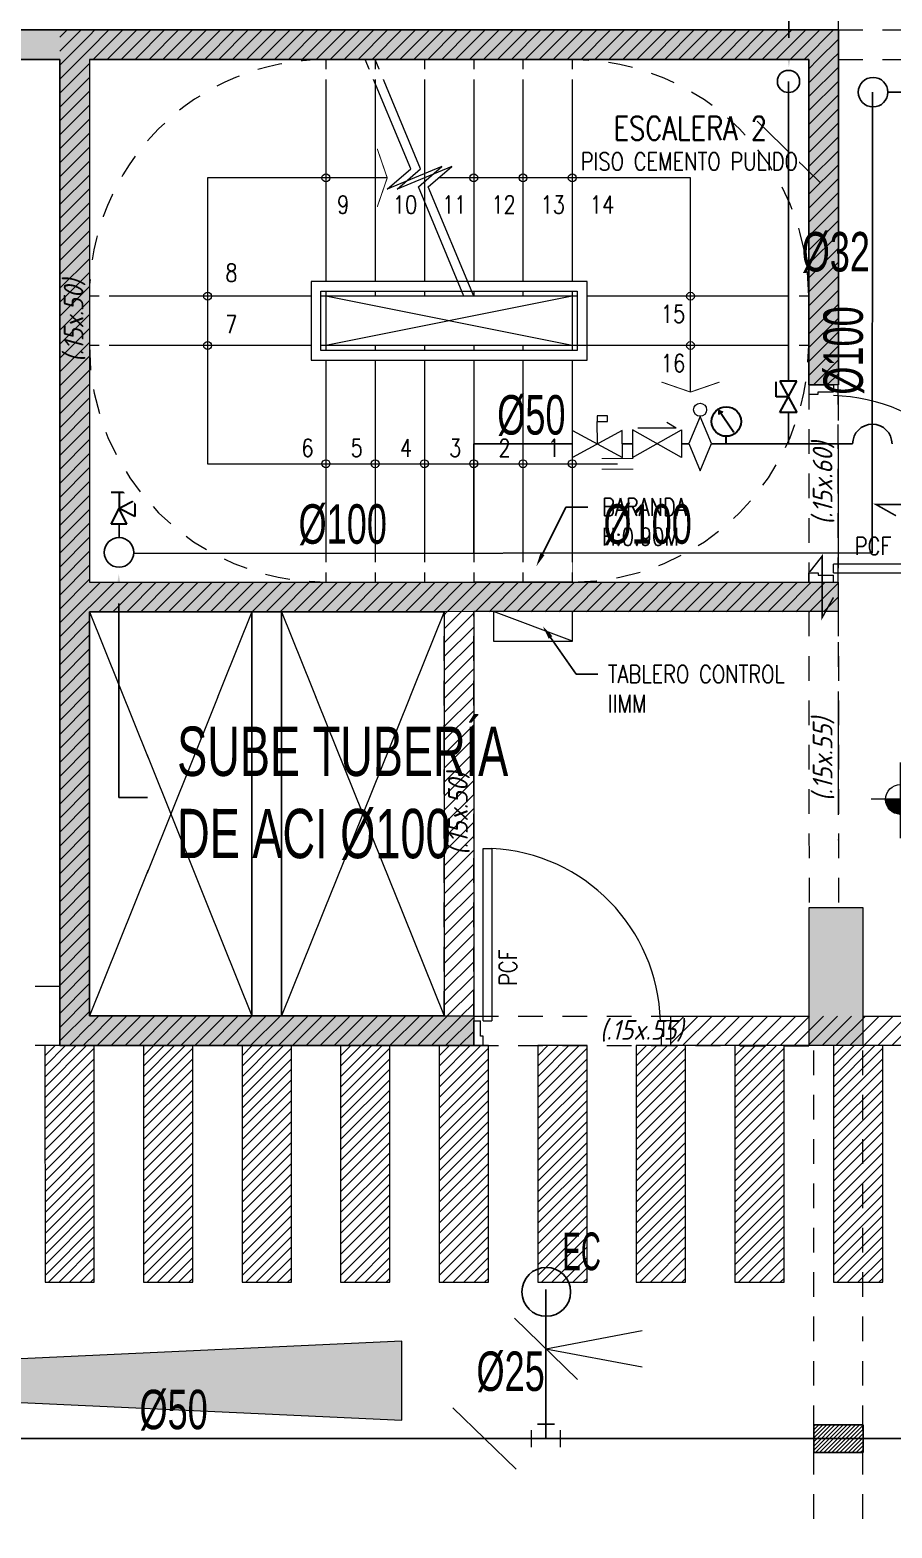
# Model space of a CAD drawing. Header units: millimetres. Extents: x 2085 to 2829, y 1347 to 1643.
# Drawn here: x 2160.06 to 2164.44, y 1451.64 to 1459.24 of the extents above; entities that cross this region are included whole.
import ezdxf
from ezdxf import colors
from ezdxf.entities.mleader import LeaderData, LeaderLine
from ezdxf.enums import TextEntityAlignment as Align
from ezdxf.math import Vec2, Vec3

# ---------------------------------------------------------------- set-up
doc = ezdxf.new("R2010")
doc.units = ezdxf.units.MM
doc.set_wipeout_variables(frame=1)
for name, pattern in [('DASHED2', [0.375, 0.25, -0.125]), ('HIDDEN', [0.375, 0.25, -0.125]), ('HIDDEN2', [0.1875, 0.125, -0.0625]), ('PHANTOM', [2.5, 1.25, -0.25, 0.25, -0.25, 0.25, -0.25]), ('PHANTOM2', [1.25, 0.625, -0.125, 0.125, -0.125, 0.125, -0.125])]:
    doc.linetypes.add(name, pattern=pattern)
doc.layers.get('0').update_dxf_attribs({"color": 251, "lineweight": 9})
for name, color, linetype, lineweight in [('000 SOS 911 - ACCESORIOS ACI', 3, 'Continuous', 20), ('000 SOS 911 ACCESORIOS', 3, 'Continuous', 20), ('000 SOS 911 ROCIADORES', 5, 'Continuous', 25), ('000 SOS 911 SOPORTES ACI', 3, 'Continuous', 25), ('000 SOS 911 TEXTOS ACI', 7, 'Continuous', 9), ('000 SOS 911 TUB. ENTERRADA  ACI', 5, 'DASHED2', 25), ('000 SOS 911 TUBERIA ACI', 3, 'Continuous', 25), ('A-BARANDAS', 251, 'Continuous', 9), ('A-EJES', 251, 'PHANTOM', 9), ('A-ESTRUCTURA-HATCH', 251, 'Continuous', 13), ('A-ESTRUCTURA-PLACAS', 251, 'Continuous', 13), ('A-ESTRUCTURA-VIGAS', 251, 'HIDDEN2', 13), ('A-LINEAS', 251, 'Continuous', 9), ('A-MURO BAJO', 251, 'Continuous', 9), ('A-MUROS', 251, 'Continuous', 9), ('A-NIVELES-NPT', 251, 'Continuous', 9), ('A-PROYECCIONES', 251, 'HIDDEN2', 9), ('A-PUERTAS', 251, 'Continuous', 9), ('A-TEXTO-ACABADO PISO', 251, 'Continuous', 13), ('A-TEXTO-AMBIENTES', 251, 'Continuous', 9), ('A-TEXTO-INDICACIONES', 251, 'Continuous', 13), ('A_30_Extractores', 251, 'Continuous', 13), ('CIRCULACION PEATONAL', 251, 'Continuous', 13), ('Layer1', 1, 'Continuous', 9), ('MURO CF 120', 251, 'Continuous', 13)]:
    doc.layers.add(name, color=color, linetype=linetype, lineweight=lineweight)
doc.layers.add('A_50_Vigas Chata', color=251, linetype='HIDDEN', lineweight=13, plot=False)
doc.styles.add('APPIA -TEXTOS-GENERALES', font='isocp.shx', dxfattribs={"oblique": 15})
doc.styles.add('PIPE', font='ARIALN.TTF', dxfattribs={"width": 0.8})
doc.styles.add('R80', font='romans.shx', dxfattribs={"width": 0.8, "oblique": 15, "height": 0.1})
doc.styles.add('ROMANS', font='romans.shx', dxfattribs={"width": 0.8})
doc.styles.add('TXT_COTAS', font='romans.shx', dxfattribs={"width": 0.8})
pattern_1 = [(45, (2166.415836, 1454.087505), (-0.03535534, 0.03535534), [])]

# ---------------------------------------------------------------- blocks, each defined once
blk = doc.blocks.new('002')
at = {"layer": '000 SOS 911 ROCIADORES'}
blk.add_circle((2884.5061, 1470.1768, 0), 0.0952, dxfattribs=at)
at = {"layer": '000 SOS 911 ROCIADORES', "color": 5, "style": 'PIPE', "width": 0.641273}
blk.add_text('EC', height=0.14693, dxfattribs=at).set_placement((2884.5692, 1470.2615, 0), (2884.7191, 1470.2615, 0), align=Align.FIT)
blk = doc.blocks.new('003')
at = {"layer": '000 SOS 911 ROCIADORES', "xscale": 1.3, "yscale": 1.3, "zscale": 1.3}
blk.add_blockref('002', (-841.8386, -416.7664, 0), dxfattribs=at)
blk = doc.blocks.new('007')
at = {"layer": '000 SOS 911 - ACCESORIOS ACI'}
for q in [(26830.8377, -4054.7652, 0), (26831.0221, -4054.7652, 0)]:
    blk.add_line((26830.9299, -4055.2525, 0), q, dxfattribs=at)
blk = doc.blocks.new('ACCS.ELBOW.90')
at = {"layer": '000 SOS 911 - ACCESORIOS ACI', "color": 100}
for p, q in [((0.098, 0.168), (-0.098, 0.168)), ((0.168, -0.098), (0.168, 0.098))]:
    blk.add_line(p, q, dxfattribs=at)
at = {"layer": '000 SOS 911 - ACCESORIOS ACI', "color": 9}
for p in [(0, 0.168), (0.168, 0)]:
    blk.add_line(p, (0, 0), dxfattribs=at)
blk = doc.blocks.new('PASE EN VIGA')
at = {"layer": '000 SOS 911 TUB. ENTERRADA  ACI'}
h = blk.add_hatch(dxfattribs=at)
h.set_pattern_fill('ANSI31', color=6, scale=0.0046)
h.paths.add_polyline_path([(2188.7825, 1180.5702), (2188.7825, 1180.7102), (2188.5325, 1180.7102), (2188.5325, 1180.5702)])
at = {"layer": '000 SOS 911 TUB. ENTERRADA  ACI', "color": 6, "linetype": 'ByBlock'}
blk.add_lwpolyline([(2188.5325, 1180.5702), (2188.7825, 1180.5702), (2188.7825, 1180.7102), (2188.5325, 1180.7102)], close=True, dxfattribs=at)
blk = doc.blocks.new('015')
at = {"layer": '000 SOS 911 - ACCESORIOS ACI', "lineweight": 30}
for p, q in [((1808.4204, 1494.5253), (1808.5248, 1494.5253)), ((1808.3683, 1494.4732), (1808.4726, 1494.421)), ((1808.3683, 1494.4732), (1808.3683, 1494.3688)), ((1808.3683, 1494.3688), (1808.4726, 1494.421)), ((1808.4204, 1494.3167), (1808.4726, 1494.421)), ((1808.5248, 1494.3167), (1808.4726, 1494.421)), ((1808.4204, 1494.3167), (1808.5248, 1494.3167))]:
    blk.add_line(p, q, dxfattribs=at)
blk.add_lwpolyline([(1808.4726, 1494.5253), (1808.4726, 1494.421)], dxfattribs=at)
blk = doc.blocks.new('Soporte Longitudinal')
at = {"layer": '000 SOS 911 SOPORTES ACI', "const_width": 0.02}
blk.add_lwpolyline([(-0.14, -0.149), (-0.405, 0), (0.405, 0), (0.197, 0.164)], dxfattribs=at)
blk = doc.blocks.new('000 SOS 911 Valvula Check')
at = {"layer": '000 SOS 911 - ACCESORIOS ACI', "color": 3}
for p, q in [((-0.206, 0.168), (-0.106, 0.227)), ((-0.206, 0.168), (0.209, 0.168)), ((-0.264, 0.149), (-0.264, -0.151)), ((-0.264, -0.151), (0.267, 0.149)), ((0.267, -0.151), (-0.264, 0.149)), ((0.267, 0.149), (0.267, -0.151))]:
    blk.add_line(p, q, dxfattribs=at)
blk = doc.blocks.new('000 SOS 911 Valvula Mariposa')
at = {"layer": '000 SOS 911 - ACCESORIOS ACI'}
blk.add_line((0, 0), (-0.001, 0.244), dxfattribs=at)
blk.add_lwpolyline([(0.108, 0.304), (-0.001, 0.304), (-0.001, 0.244), (0.108, 0.244)], close=True, dxfattribs=at)
blk.add_lwpolyline([(0.27, 0.146), (-0.27, -0.146), (-0.271, 0.145), (0.271, -0.145), (0.27, 0.146)], dxfattribs=at)
blk = doc.blocks.new('011')
at = {"layer": '000 SOS 911 ACCESORIOS', "xscale": 0.625, "yscale": 0.625, "zscale": 0.625}
blk.add_blockref('000 SOS 911 Valvula Mariposa', (26824.905, -4056.624, 0), dxfattribs=at)
blk = doc.blocks.new('019')
at = {"layer": '000 SOS 911 - ACCESORIOS ACI', "color": 3, "lineweight": 30}
for p, q in [((1808.3662, 1493.0466), (1808.4744, 1492.9883)), ((1808.4744, 1493.0466), (1808.3662, 1492.9883)), ((1808.3662, 1492.9883), (1808.3662, 1493.0466)), ((1808.4203, 1493.0174), (1808.4203, 1493.0595)), ((1808.4203, 1493.0595), (1808.4717, 1493.0595)), ((1808.4744, 1492.9883), (1808.4744, 1493.0466))]:
    blk.add_line(p, q, dxfattribs=at)
blk = doc.blocks.new('008')
at = {"layer": '000 SOS 911 - ACCESORIOS ACI', "elevation": 0}
blk.add_lwpolyline([(26824.905, -4055.799), (26824.982, -4055.614), (26824.905, -4055.43), (26824.828, -4055.614)], close=True, dxfattribs=at)
at = {"layer": '000 SOS 911 - ACCESORIOS ACI'}
blk.add_circle((26824.905, -4055.385, 0), 0.0443, dxfattribs=at)
blk = doc.blocks.new('010')
at = {"layer": '000 SOS 911 - ACCESORIOS ACI', "color": 3, "lineweight": 30}
for p, q in [((1806.8996, 1492.2708), (1806.8395, 1492.3605)), ((1806.8395, 1492.3605), (1806.8395, 1492.3438)), ((1806.8395, 1492.3605), (1806.855, 1492.3542)), ((1806.8696, 1492.2257), (1806.8696, 1492.2557))]:
    blk.add_line(p, q, dxfattribs=at)
blk.add_circle((1806.8696, 1492.3157), 0.06, dxfattribs=at)
blk = doc.blocks.new('EST P2')
at = {"layer": 'A-ESTRUCTURA-HATCH'}
h = blk.add_hatch(color=256, dxfattribs=at)
h.dxf.hatch_style = 1
h.paths.add_polyline_path([(-19.4245, 5.95), (-23.3744, 5.95), (-23.3744, 4.9999), (-25.49, 4.9999), (-25.49, 4.85), (-23.2244, 4.85), (-23.2244, 5.75), (-19.5746, 5.75), (-19.5746, 4.85), (-18.03, 4.85), (-18.03, 4.9999), (-19.4246, 4.9999)])
h.paths.add_polyline_path([(-25.54, 4.9999), (-32.4, 4.9998), (-32.4, 4.85), (-25.54, 4.85)])
h.paths.add_polyline_path([(-32.45, 4.9998), (-39.91, 4.9998), (-39.91, 4.85), (-32.45, 4.85)])
h.paths.add_polyline_path([(-39.96, 4.9998), (-44.735, 4.9997), (-44.735, 4.85), (-39.96, 4.85)])
h.paths.add_polyline_path([(-44.785, 5.05), (-45.035, 5.05), (-45.035, 0.15), (-47.24, 0.15), (-47.24, -0.15), (-44.785, -0.15)])
h.paths.add_polyline_path([(-46.99, -0.2), (-47.24, -0.2), (-47.24, -6.1), (-46.99, -6.1)])
h.paths.add_polyline_path([(-46.99, -6.15), (-47.24, -6.15), (-47.24, -11.4), (-46.99, -11.4)])
h.paths.add_polyline_path([(-39.96, -11.15), (-46.94, -11.15), (-46.94, -11.3), (-39.96, -11.3)])
h.paths.add_polyline_path([(-32.45, -11.15), (-39.91, -11.15), (-39.91, -11.3), (-32.45, -11.3)])
h.paths.add_polyline_path([(-25.54, -11.15), (-32.4, -11.15), (-32.4, -11.3), (-25.54, -11.3)])
h.paths.add_polyline_path([(-18.03, -11.15), (-25.49, -11.15), (-25.49, -11.3), (-18.03, -11.3)])
h.paths.add_polyline_path([(-11.12, -11.15), (-17.98, -11.15), (-17.98, -11.3), (-11.12, -11.3)])
h.paths.add_polyline_path([(-3.61, -11.1501), (-11.07, -11.15), (-11.07, -11.3), (-3.61, -11.3001)])
h.paths.add_polyline_path([(3.6, -11.15), (-3.56, -11.15), (-3.56, -11.3001), (3.6, -11.3001)])
h.paths.add_polyline_path([(12.2, -11.15), (3.65, -11.15), (3.65, -11.3001), (12.2, -11.3001)])
h.paths.add_polyline_path([(18.02, -11.15), (12.25, -11.15), (12.25, -11.3001), (18.02, -11.3001)])
h.paths.add_polyline_path([(23.02, -11.15), (18.07, -11.15), (18.07, -11.3001), (23.02, -11.3001)])
h.paths.add_polyline_path([(30.23, -11.15), (23.07, -11.15), (23.07, -11.3001), (30.23, -11.3001)])
h.paths.add_polyline_path([(35.53, -11.15), (30.28, -11.15), (30.28, -11.3001), (35.53, -11.3001)])
h.paths.add_polyline_path([(43.04, -11.1501), (35.58, -11.1501), (35.58, -11.3), (43.04, -11.3)])
h.paths.add_polyline_path([(49.95, -11.1501), (43.09, -11.1501), (43.09, -11.3), (49.95, -11.3)])
h.paths.add_polyline_path([(57.46, -11.1501), (50, -11.1501), (50, -11.3), (57.46, -11.3)])
h.paths.add_polyline_path([(64.37, -11.1501), (57.51, -11.1501), (57.51, -11.3), (64.37, -11.3)])
h.paths.add_polyline_path([(71.88, -11.1501), (64.42, -11.1501), (64.42, -11.3), (71.88, -11.3001)])
h.paths.add_polyline_path([(59.8007, -0.15), (60.0007, -0.15, -0.616916), (65.2721, 2.4964), (65.2722, -0.15), (65.4222, -0.15), (65.4221, 2.3777, -0.221665), (66.6007, -0.1499), (66.8007, -0.1499, 0.99999)], flags=0)
h.paths.add_polyline_path([(72.8007, -0.15), (73.0007, -0.15, 1), (53.6007, -0.15), (53.8007, -0.15, -1)])
h.paths.add_polyline_path([(53.3757, 5), (51.865, 5), (51.865, 4.85), (53.3757, 4.85)])
h.paths.add_polyline_path([(51.865, 5), (47.915, 5), (47.915, -0.15), (50.25, -0.15), (50.25, 0), (48.065, 0), (48.065, 2.05), (50.015, 2.05), (50.015, 2.2), (48.065, 2.2), (48.065, 4.85), (51.715, 4.85), (51.715, 1.9), (51.865, 1.9), (51.865, 4.85), (51.865, 4.85)])
h.paths.add_polyline_path([(47.865, 5), (43.09, 5), (43.09, 4.85), (47.865, 4.85)])
h.paths.add_polyline_path([(43.04, 5), (35.58, 5), (35.58, 4.85), (43.04, 4.85)])
h.paths.add_polyline_path([(32.7261, 5.9498), (28.7761, 5.9498), (28.7761, 5), (23.07, 5), (23.07, 4.85), (28.9261, 4.85), (28.9261, 5.7498), (32.5761, 5.7498), (32.5761, 4.85), (35.53, 4.85), (35.53, 5), (32.7261, 5)])
h.paths.add_polyline_path([(23.02, 5), (18.07, 5), (18.07, 4.85), (23.02, 4.85)])
h.paths.add_polyline_path([(18.02, 5), (12.25, 5), (12.25, 4.85), (18.02, 4.85)])
h.paths.add_polyline_path([(12.2, 5), (5.8757, 5), (5.8757, 4.85), (12.2, 4.85)])
h.paths.add_polyline_path([(3.7748, 5), (-3.56, 5), (-3.56, 4.85), (-0.175, 4.85), (-0.175, -0.1506), (1.925, -0.1506), (1.925, -0.0004), (-0.0249, 0), (-0.0249, 2.05), (3.7748, 2.0501), (3.7748, 2.2), (-0.0249, 2.2), (-0.0249, 4.85), (3.6248, 4.85), (3.6248, 3.1999), (3.7748, 3.1999)])
h.paths.add_polyline_path([(-3.61, 5), (-11.07, 5), (-11.07, 4.85), (-3.61, 4.85)])
h.paths.add_polyline_path([(-11.12, 5), (-17.98, 4.9999), (-17.98, 4.85), (-11.12, 4.85)])
h = blk.add_hatch(color=256, dxfattribs=at)
h.dxf.hatch_style = 1
h.paths.add_polyline_path([(-3.56, -6.15), (-3.31, -6.15), (-3.31, -6.85), (-3.56, -6.85)])
h.paths.add_polyline_path([(-3.56, 0.55), (-3.31, 0.55), (-3.31, -0.15), (-3.56, -0.15)])
h.paths.add_polyline_path([(-3.86, -6.15), (-3.61, -6.15), (-3.61, -6.85), (-3.86, -6.85)])
h.paths.add_polyline_path([(-3.86, 0.55), (-3.61, 0.55), (-3.61, -0.15), (-3.86, -0.15)])
h.paths.add_polyline_path([(-11.07, -6.15), (-10.82, -6.15), (-10.82, -6.85), (-11.07, -6.85)])
h.paths.add_polyline_path([(-11.07, 0.55), (-10.82, 0.55), (-10.82, -0.15), (-11.07, -0.15)])
h.paths.add_polyline_path([(-18.28, -6.15), (-18.03, -6.15), (-18.03, -6.85), (-18.28, -6.85)])
h.paths.add_polyline_path([(-18.28, 0.55), (-18.03, 0.55), (-18.03, -0.15), (-18.28, -0.15)])
h.paths.add_polyline_path([(-25.49, -6.15), (-25.24, -6.15), (-25.24, -6.85), (-25.49, -6.85)])
h.paths.add_polyline_path([(-25.49, 0.55), (-25.24, 0.55), (-25.24, -0.15), (-25.49, -0.15)])
h.paths.add_polyline_path([(-32.7, -6.15), (-32.45, -6.15), (-32.45, -6.85), (-32.7, -6.85)])
h.paths.add_polyline_path([(-32.7, 0.55), (-32.45, 0.55), (-32.45, -0.15), (-32.7, -0.15)])
h.paths.add_polyline_path([(-39.91, -6.15), (-39.66, -6.15), (-39.66, -6.85), (-39.91, -6.85)])
h.paths.add_polyline_path([(-39.91, 0.55), (-39.66, 0.55), (-39.66, -0.15), (-39.91, -0.15)])
h.paths.add_polyline_path([(3.65, -6.15), (3.9, -6.15), (3.9, -6.85), (3.65, -6.85)])
h.paths.add_polyline_path([(3.6264, 0.55), (3.9, 0.55), (3.9, -0.15), (3.6264, -0.15)])
h.paths.add_polyline_path([(42.79, -6.15), (43.04, -6.15), (43.04, -6.85), (42.79, -6.85)])
h.paths.add_polyline_path([(42.79, 0.55), (43.04, 0.55), (43.04, -0.15), (42.79, -0.15)])
h.paths.add_polyline_path([(35.58, -6.15), (35.83, -6.15), (35.83, -6.85), (35.58, -6.85)])
h.paths.add_polyline_path([(35.58, 0.55), (35.83, 0.55), (35.83, -0.15), (35.58, -0.15)])
h.paths.add_polyline_path([(35.28, -6.15), (35.53, -6.15), (35.53, -6.85), (35.28, -6.85)])
h.paths.add_polyline_path([(35.28, 0.55), (35.53, 0.55), (35.53, -0.15), (35.28, -0.15)])
h.paths.add_polyline_path([(30.28, -6.15), (30.53, -6.15), (30.53, -6.85), (30.28, -6.85)])
h.paths.add_polyline_path([(30.28, 0.55), (30.53, 0.55), (30.53, -0.15), (30.28, -0.15)])
h.paths.add_polyline_path([(23.07, -6.15), (23.32, -6.15), (23.32, -6.85), (23.07, -6.85)])
h.paths.add_polyline_path([(23.07, 0.55), (23.32, 0.55), (23.32, -0.15), (23.07, -0.15)])
h.paths.add_polyline_path([(18.07, -6.15), (18.32, -6.15), (18.32, -6.85), (18.07, -6.85)])
h.paths.add_polyline_path([(18.07, 0.55), (18.32, 0.55), (18.32, -0.15), (18.07, -0.15)])
h.paths.add_polyline_path([(10.86, -6.15), (11.11, -6.15), (11.11, -6.85), (10.86, -6.85)])
h.paths.add_polyline_path([(10.86, 0.55), (11.11, 0.55), (11.11, -0.15), (10.86, -0.15)])
h.paths.add_polyline_path([(71.63, -6.15), (71.88, -6.15), (71.88, -6.85), (71.63, -6.85)])
h.paths.add_polyline_path([(64.42, -6.15), (64.67, -6.15), (64.67, -6.85), (64.42, -6.85)])
h.paths.add_polyline_path([(57.21, -6.15), (57.46, -6.15), (57.46, -6.85), (57.21, -6.85)])
h.paths.add_polyline_path([(50, -6.15), (50.25, -6.15), (50.25, -6.85), (50, -6.85)])
at = {"layer": 'A-ESTRUCTURA-PLACAS'}
for points in [[(1.925, -0.1506), (-0.175, -0.1506), (-0.175, 4.85), (-3.56, 4.85), (-3.56, 5), (3.7748, 5), (3.7748, 3.1999), (3.6248, 3.1999), (3.6248, 4.85), (-0.0249, 4.85), (-0.0249, 2.2), (3.7748, 2.2), (3.7748, 2.0501), (-0.0249, 2.05), (-0.0249, 0), (1.925, -0.0004)], [(3.6264, 0.55), (3.9, 0.55), (3.9, -0.15), (3.6264, -0.15)]]:
    blk.add_lwpolyline(points, close=True, dxfattribs=at)
at = {"layer": 'A-ESTRUCTURA-VIGAS'}
for points in [[(3.7748, 5), (5.8757, 5)], [(3.7748, 4.85), (5.8757, 4.85)], [(3.6248, 3.1999), (3.6248, 2.2)], [(3.7748, 2.2), (3.7748, 3.1999)], [(1.775, 0), (1.7751, 2.0499)], [(1.925, 0), (1.9251, 2.0499)], [(3.6248, 2.0501), (3.6264, 0.55)], [(3.7748, 2.0501), (3.7764, 0.55)], [(-0.175, 0.1494), (-3.31, 0.1494)], [(1.9251, -0.0006), (3.6515, -0.001)], [(-0.175, -0.1506), (-3.31, -0.1506)], [(1.925, -0.1506), (3.6514, -0.151)], [(3.65, -6.15), (3.65, -0.15)], [(3.9, -6.15), (3.9, -0.15)]]:
    blk.add_lwpolyline(points, dxfattribs=at)
at = {"layer": 'A_50_Vigas Chata', "char_height": 0.1, "attachment_point": 5, "rotation": 90, "style": 'APPIA -TEXTOS-GENERALES'}
for s, insert in [('(.15x.50)', (-0.1, 3.5252)), ('(.15x.60)', (3.7, 2.7001)), ('(.15x.55)', (3.7, 1.3002)), ('(.15x.50)', (1.8499, 1.0251))]:
    blk.add_mtext(s, dxfattribs=dict(at, insert=insert))
at = {"layer": 'A_50_Vigas Chata', "insert": (2.7756, -0.0756), "char_height": 0.1, "attachment_point": 5, "style": 'APPIA -TEXTOS-GENERALES'}
blk.add_mtext('(.15x.55)', dxfattribs=at)
blk = doc.blocks.new('EJES 1P')
at = {"layer": 'A-EJES', "linetype": 'PHANTOM2'}
blk.add_lwpolyline([(48.7843, 5.3453), (48.7843, -4.1582)], dxfattribs=at)
blk = doc.blocks.new('*U223')
at = {"layer": 'CIRCULACION PEATONAL'}
h = blk.add_hatch(dxfattribs=at)
h.set_pattern_fill('ANSI31', color=256, scale=0.3)
h.set_pattern_definition([(45, (57.250368, 0), (-0.0265165, 0.0265165), [])])
h.paths.add_polyline_path([(57.5474, 0.2275), (57.2974, 0.2275), (57.2974, -0.9725), (57.5474, -0.9725)])
h = blk.add_hatch(dxfattribs=at)
h.set_pattern_fill('ANSI31', color=256, scale=0.3)
h.set_pattern_definition([(45, (57.750368, 0), (-0.0265165, 0.0265165), [])])
h.paths.add_polyline_path([(58.0474, 0.2275), (57.7974, 0.2275), (57.7974, -0.9725), (58.0474, -0.9725)])
h = blk.add_hatch(dxfattribs=at)
h.set_pattern_fill('ANSI31', color=256, scale=0.3)
h.set_pattern_definition([(45, (58.250368, 0), (-0.0265165, 0.0265165), [])])
h.paths.add_polyline_path([(58.5474, 0.2275), (58.2974, 0.2275), (58.2974, -0.9725), (58.5474, -0.9725)])
h = blk.add_hatch(dxfattribs=at)
h.set_pattern_fill('ANSI31', color=256, scale=0.3)
h.set_pattern_definition([(45, (58.750368, 0), (-0.0265165, 0.0265165), [])])
h.paths.add_polyline_path([(59.0474, 0.2275), (58.7974, 0.2275), (58.7974, -0.9725), (59.0474, -0.9725)])
h = blk.add_hatch(dxfattribs=at)
h.set_pattern_fill('ANSI31', color=256, scale=0.3)
h.set_pattern_definition([(45, (59.250368, 0), (-0.0265165, 0.0265165), [])])
h.paths.add_polyline_path([(59.5474, 0.2275), (59.2974, 0.2275), (59.2974, -0.9725), (59.5474, -0.9725)])
h = blk.add_hatch(dxfattribs=at)
h.set_pattern_fill('ANSI31', color=256, scale=0.3)
h.set_pattern_definition([(45, (59.750368, 0), (-0.0265165, 0.0265165), [])])
h.paths.add_polyline_path([(60.0474, 0.2275), (59.7974, 0.2275), (59.7974, -0.9725), (60.0474, -0.9725)])
h = blk.add_hatch(dxfattribs=at)
h.set_pattern_fill('ANSI31', color=256, scale=0.3)
h.set_pattern_definition([(45, (60.250368, 0), (-0.0265165, 0.0265165), [])])
h.paths.add_polyline_path([(60.5474, 0.2275), (60.2974, 0.2275), (60.2974, -0.9725), (60.5474, -0.9725)])
h = blk.add_hatch(dxfattribs=at)
h.set_pattern_fill('ANSI31', color=256, scale=0.3)
h.set_pattern_definition([(45, (60.750368, 0), (-0.0265165, 0.0265165), [])])
h.paths.add_polyline_path([(61.0474, 0.2275), (60.7974, 0.2275), (60.7974, -0.9725), (61.0474, -0.9725)])
h = blk.add_hatch(dxfattribs=at)
h.set_pattern_fill('ANSI31', color=256, scale=0.3)
h.set_pattern_definition([(45, (61.250368, 0), (-0.0265165, 0.0265165), [])])
h.paths.add_polyline_path([(61.5474, 0.2275), (61.2974, 0.2275), (61.2974, -0.9725), (61.5474, -0.9725)])
for points in [[(57.2974, -0.9725), (57.5474, -0.9725), (57.5474, 0.2275), (57.2974, 0.2275)], [(57.7974, -0.9725), (58.0474, -0.9725), (58.0474, 0.2275), (57.7974, 0.2275)], [(58.2974, -0.9725), (58.5474, -0.9725), (58.5474, 0.2275), (58.2974, 0.2275)], [(58.7974, -0.9725), (59.0474, -0.9725), (59.0474, 0.2275), (58.7974, 0.2275)], [(59.2974, -0.9725), (59.5474, -0.9725), (59.5474, 0.2275), (59.2974, 0.2275)], [(59.7974, -0.9725), (60.0474, -0.9725), (60.0474, 0.2275), (59.7974, 0.2275)], [(60.2974, -0.9725), (60.5474, -0.9725), (60.5474, 0.2275), (60.2974, 0.2275)], [(60.7974, -0.9725), (61.0474, -0.9725), (61.0474, 0.2275), (60.7974, 0.2275)], [(61.2974, -0.9725), (61.5474, -0.9725), (61.5474, 0.2275), (61.2974, 0.2275)]]:
    blk.add_lwpolyline(points, close=True, dxfattribs=at)
blk = doc.blocks.new('ESC.1')
at = {"layer": 'A-LINEAS'}
blk.add_line((0.6, 0.725, 0), (-1.4795, 0.725, 0), dxfattribs=at)
at = {"layer": 'A-LINEAS', "linetype": 'Continuous'}
for p, q in [((-1.25, 0.125), (0, -0.125)), ((-1.25, -0.125), (0, 0.125))]:
    blk.add_line(p, q, dxfattribs=at)
at = {"layer": 'A-LINEAS', "color": 4, "const_width": 0.005}
for points in [[(-1.3992, 0.7521), (-1.5599, 0.7521)], [(-1.3992, 0.6979), (-1.5599, 0.6979)], [(-1.7026, 0.3105), (-1.85, 0.3613), (-1.9974, 0.3105)], [(-0.2605, -0.5776), (-0.3113, -0.725), (-0.2605, -0.8724)]]:
    blk.add_lwpolyline(points, dxfattribs=at)
at = {"layer": 'A-LINEAS'}
blk.add_lwpolyline([(-0.3113, -0.725), (0.6, -0.725), (0.6, 0.725)], dxfattribs=at)
at = {"layer": 'A-LINEAS', "linetype": 'Continuous'}
blk.add_lwpolyline([(-1.85, 0.3613), (-1.85, -0.725), (-0.5722, -0.725)], dxfattribs=at)
for centre in [(-1.25, 0.725), (-1, 0.725), (-0.75, 0.725), (-0.5, 0.725), (-0.25, 0.725), (0, 0.725), (-1.85, 0.1251), (0.6, 0.125), (-1.85, -0.1249), (0.6, -0.125), (-1.25, -0.725), (-1, -0.725), (-0.75, -0.725), (0, -0.725)]:
    blk.add_circle(centre, 0.02, dxfattribs=at)
at = {"layer": 'A-MURO BAJO'}
for p, q in [((-1.25, 0.125), (-1.25, 1.325)), ((-1.25, 1.325), (-0.75, 1.325)), ((-1, 0.125), (-1, 1.325)), ((-0.75, 0.125), (-0.75, 1.325)), ((-0.5, 0.125), (-0.5, 1.325)), ((-0.25, 0.125), (-0.25, 1.325)), ((0, 0.125), (0, 1.325)), ((-1.25, 0.125), (0, 0.125)), ((-1.25, -0.125), (-1.25, 0.125)), ((-0.25, 0.125), (1.2, 0.125)), ((0, -0.125), (0, 0.125)), ((-2.45, -0.125), (-1.25, -0.125)), ((-1.25, -0.125), (0, -0.125)), ((-1.25, -1.325), (-1.25, -0.125)), ((-1, -1.325), (-1, -0.125)), ((-0.75, -1.325), (-0.75, -0.125)), ((-0.5, -1.325), (-0.5, -0.125)), ((-0.25, -1.325), (-0.25, -0.125)), ((0, -0.125), (1.2, -0.125)), ((0, -1.325), (0, -0.125))]:
    blk.add_line(p, q, dxfattribs=at)
blk.add_wipeout([(-1.275, -0.15), (-1.325, -0.2), (0.075, -0.2), (0.075, 0.2), (-1.325, 0.2), (-1.325, -0.2), (-1.275, -0.15), (-1.275, 0.15), (0.025, 0.15), (0.025, -0.15)]).translate(0, 0, 0).dxf.layer = 'A-BARANDAS'
at = {"layer": 'A-BARANDAS', "elevation": 0}
for points in [[(-1.325, 0.2), (-1.325, -0.2), (0.075, -0.2), (0.075, 0.2)], [(0.025, -0.15), (-1.275, -0.15), (-1.275, 0.15), (0.025, 0.15)]]:
    blk.add_lwpolyline(points, close=True, dxfattribs=at)
at = {"layer": 'A-LINEAS', "linetype": 'Continuous'}
for points in [[(-0.75, -0.125), (-0.5192, -0.6788), (-0.6384, -0.7827), (-0.3615, -0.6673), (-0.4808, -0.7712), (-0.25, -1.325)], [(-0.7, -0.125), (-0.4692, -0.6788), (-0.5884, -0.7827), (-0.3115, -0.6673), (-0.4308, -0.7712), (-0.2, -1.325)]]:
    blk.add_lwpolyline(points, dxfattribs=at)
at = {"layer": 'A-MURO BAJO'}
blk.add_line((-2.45, 0.125), (-1.25, 0.125), dxfattribs=at)
blk.add_wipeout([(-2.4, 0.2), (-2.35, 0.2), (-2.35, -1.225), (1.1, -1.225), (1.1, 0.7221), (0.5971, 1.225), (-1.25, 1.225), (-1.25, 1.275), (0.6178, 1.275), (1.15, 0.7428), (1.15, -1.275), (-2.4, -1.275)]).translate(0, 0, 0).dxf.layer = 'A-BARANDAS'
at = {"layer": 'A-PROYECCIONES'}
for centre, start, end in [((-1.25, 0.125), 90, 180), ((0, 0.125), 0, 90), ((-1.25, -0.125), 180, 270), ((0, -0.125), 270, 0)]:
    blk.add_arc(centre, 1.2, start, end, dxfattribs=at)
blk = doc.blocks.new('PO_GUARDIA CIVIL ESQ FAISANES_PLANTAS_Sotanos_REVA_2022.01.24 - copia$0$XREF_SOTANOS - ETAPA 1-2020.06.26$0$frr')
at = {"transparency": 33554687}
blk.add_hatch(color=8, dxfattribs=at).paths.add_polyline_path([(0.0018, -0.0107), (-0.0018, -0.0107), (-0.3, -1.8), (-0.075, -1.8), (-0.2, -4.5), (0.2, -4.5), (0.075, -1.8), (0.3, -1.8)])
at = {"color": 7}
blk.add_lwpolyline([(-0.2, -4.5), (0.2, -4.5), (0.075, -1.8), (0.3, -1.8), (0, 0), (-0.3, -1.8), (-0.075, -1.8)], close=True, dxfattribs=at)
blk = doc.blocks.new('A$C5E423DB2')
at = {"layer": 'A-PUERTAS'}
for p, q in [((0.0381, 0.1), (0.0381, 0.8)), ((0.0381, 0.8), (0.0731, 0.8)), ((0.0731, 0.8), (0.0731, 0.1)), ((0.0381, 0.1), (0.0731, 0.1))]:
    blk.add_line(p, q, dxfattribs=at)
at = {"layer": 'A-PUERTAS', "linetype": 'Continuous'}
for p, q in [((0, 0), (0, 0.1)), ((0, 0.1), (0.0281, 0.1)), ((0.0281, 0.0381), (0.0281, 0.1)), ((0.8, 0.1), (0.7719, 0.1)), ((0.7719, 0.0381), (0.7719, 0.1)), ((0.8, 0), (0.8, 0.1)), ((0.0381, 0.0381), (0.0281, 0.0381)), ((0.0381, 0), (0.0381, 0.0381)), ((0.7619, 0), (0.7619, 0.0381)), ((0.7619, 0.0381), (0.7719, 0.0381)), ((0, 0), (0.0381, 0)), ((0.8, 0), (0.7619, 0))]:
    blk.add_line(p, q, dxfattribs=at)
at = {"layer": 'A-PUERTAS', "color": 7, "linetype": 'Continuous'}
blk.add_arc((0.0366, 0.0793), 0.7216, 1.64027, 87.09685, dxfattribs=at)
blk = doc.blocks.new('SIM NIVEL PLANTA')
at = {"linetype": 'Continuous'}
h = blk.add_hatch(dxfattribs=at)
h.set_pattern_fill('_USER', color=256, scale=0.099996, angle=45, style=0, pattern_type=0)
h.set_pattern_definition([(45, (35396.10581, 26516.4892), (-0.0707080889, 0.0707080889), [])])
h.paths.add_polyline_path([(-17.03, 0), (-15.53, 0, 0.409209), (-17.03, 1.47)])
h.paths.add_polyline_path([(-18.53, 0, 0.419236), (-17.03, -1.53), (-17.03, 0)])
for p, q in [((-17.03, -3.97), (-17.03, 3.72)), ((4.81, 0), (-20, 0))]:
    blk.add_line(p, q)
blk.add_circle((-17.03, -0.03), 1.5, dxfattribs=at)
at = {"style": 'R80'}
blk.add_attdef('N.P.T.+0.00', text='', height=2.03, dxfattribs=at).set_placement((-5.83, 2.01), align=Align.MIDDLE_CENTER)

msp = doc.modelspace()

# ---------------------------------------------------------------- hatches: boundary and pattern name
at = {"layer": 'MURO CF 120'}
h = msp.add_hatch(dxfattribs=at)
h.set_pattern_fill('_USER', color=256, scale=0.05, angle=45, style=0, pattern_type=0)
h.set_pattern_definition(pattern_1)
h.paths.add_polyline_path([(2160.3647, 1454.0873), (2160.2145, 1454.0873), (2160.215, 1459.2375), (2160.3652, 1459.2375)])
h = msp.add_hatch(dxfattribs=at)
h.set_pattern_fill('_USER', color=256, scale=0.05, angle=45, style=0, pattern_type=0)
h.set_pattern_definition(pattern_1)
h.paths.add_polyline_path([(2164.0152, 1459.0875), (2164.1652, 1459.0875), (2164.1652, 1457.4376), (2164.0152, 1457.4376)])
h = msp.add_hatch(dxfattribs=at)
h.set_pattern_fill('_USER', color=256, scale=0.05, angle=45, style=0, pattern_type=0)
h.set_pattern_definition(pattern_1)
h.paths.add_polyline_path([(2162.3152, 1454.2366), (2162.3151, 1454.0867), (2160.3652, 1454.0876), (2160.3653, 1454.2375)])
h = msp.add_hatch(dxfattribs=at)
h.set_pattern_fill('_USER', color=256, scale=0.05, angle=45, style=0, pattern_type=0)
h.set_pattern_definition(pattern_1)
h.paths.add_polyline_path([(2166.2658, 1454.2368), (2163.3152, 1454.2368), (2163.3152, 1454.0875), (2166.2658, 1454.0875)])

# ---------------------------------------------------------------- linework, layer by layer
at = {"layer": '000 SOS 911 - ACCESORIOS ACI'}
for p, q in [((2164.073, 1458.4645), (2163.7527, 1458.7754)), ((2162.842, 1452.3942), (2162.5217, 1452.7051)), ((2162.5299, 1451.9383), (2162.2096, 1452.2492))]:
    msp.add_line(p, q, dxfattribs=at)
at = {"layer": '000 SOS 911 TUBERIA ACI', "ltscale": 0.1}
for p, q in [((2162.3156, 1456.5879), (2162.3156, 1457.1379)), ((2162.3156, 1457.1379), (2162.8156, 1457.1379)), ((2162.9418, 1457.1379), (2162.943, 1457.1379)), ((2163.0692, 1457.1379), (2163.1199, 1457.1379)), ((2163.242, 1457.1379), (2163.2469, 1457.1379)), ((2163.3689, 1457.1379), (2163.407, 1457.1379)), ((2163.521, 1457.1379), (2164.2377, 1457.1379))]:
    msp.add_line(p, q, dxfattribs=at)
for points, elevation in [([(2164.3376, 1456.5858), (2164.3382, 1458.9221)], -2.3013), ([(2164.4164, 1458.922), (2164.8282, 1458.9219)], 0)]:
    msp.add_lwpolyline(points, dxfattribs=dict(at, elevation=elevation))
at = {"layer": '000 SOS 911 TUBERIA ACI'}
for points in [[(2162.6819, 1452.8496), (2162.6819, 1452.0938)], [(2180.2947, 1452.0938), (2157.1434, 1452.0938)]]:
    msp.add_lwpolyline(points, dxfattribs=at)
at = {"layer": '000 SOS 911 TUBERIA ACI', "ltscale": 0.1}
msp.add_circle((2164.3414, 1458.922, 0), 0.075, dxfattribs=at)
msp.add_arc((2164.3377, 1457.1379), 0.1, 0, 180, dxfattribs=at)
at = {"layer": 'A-MUROS'}
for p, q in [((2164.1652, 1459.2375), (2164.1652, 1457.4376)), ((2115.6052, 1459.0875), (2160.2152, 1459.0875)), ((2160.2152, 1459.0875), (2160.2152, 1454.0874)), ((2164.1652, 1456.2876), (2164.1652, 1456.4375)), ((2160.3652, 1456.2875), (2160.3652, 1454.2375)), ((2160.3652, 1454.2375), (2161.1901, 1454.2375)), ((2161.3401, 1454.2375), (2162.1652, 1454.2375)), ((2160.2152, 1454.0874), (2162.315, 1454.0869))]:
    msp.add_line(p, q, dxfattribs=at)

# ---------------------------------------------------------------- block references
at = {"rotation": 180.0005141974605}
msp.add_blockref('*U223', (2221.6875, 1453.1151), dxfattribs=at)
at = {"transparency": 33554483, "rotation": 90}
msp.add_blockref('PO_GUARDIA CIVIL ESQ FAISANES_PLANTAS_Sotanos_REVA_2022.01.24 - copia$0$XREF_SOTANOS - ETAPA 1-2020.06.26$0$frr', (2157.4502, 1452.3875), dxfattribs=at)
msp.add_blockref('PO_GUARDIA CIVIL ESQ FAISANES_PLANTAS_Sotanos_REVA_2022.01.24 - copia$0$XREF_SOTANOS - ETAPA 1-2020.06.26$0$frr', (2157.4502, 1452.3875), dxfattribs=at)
at = {"layer": '000 SOS 911 - ACCESORIOS ACI'}
for name, p, xscale, yscale, zscale, rotation in [('019', (4350.949, -1191.676), 1.46484375, 1.46484375, 1.46484375, 90.00000000000001), ('ACCS.ELBOW.90', (2162.6819, 1452.0938), -0.4394526855468786, 0.4394526855468736, 0.4394526855468736, 359.9974143215402), ('ACCS.ELBOW.90', (2162.6819, 1452.0938), 0.4394526855468787, 0.4394526855468787, 0.4394526855468787, 0.002585678459824782)]:
    msp.add_blockref(name, p, dxfattribs=dict(at, xscale=xscale, yscale=yscale, zscale=zscale, rotation=rotation))
at = {"layer": '000 SOS 911 - ACCESORIOS ACI', "xscale": 1.2499999875, "yscale": 1.2499999875, "zscale": 1.2499999875}
msp.add_blockref('010', (-94.9903, -408.1428), dxfattribs=at)
at = {"layer": '000 SOS 911 ACCESORIOS'}
for name, p, xscale, yscale, zscale in [('008', (-17955.215, 4498.8502, 0), 0.75, 0.75, 0.75), ('000 SOS 911 Valvula Check', (2163.2452, 1457.1397), -0.46875, 0.46875, 0.46875), ('015', (3559.2562, 300.97), -0.7734375, 0.7734375, 0.7734375)]:
    msp.add_blockref(name, p, dxfattribs=dict(at, xscale=xscale, yscale=yscale, zscale=zscale))
at = {"layer": '000 SOS 911 ACCESORIOS', "rotation": 270}
msp.add_blockref('007', (6217.9343, 28283.4795, 0), dxfattribs=at)
at = {"layer": '000 SOS 911 ROCIADORES'}
msp.add_blockref('003', (-745.336, -41.6255), dxfattribs=at)
msp.add_blockref('003', (-745.336, -41.6255), dxfattribs=at)
at = {"layer": '000 SOS 911 SOPORTES ACI', "xscale": 0.3845214843750001, "yscale": 0.3845214843750001, "zscale": 0.3845214843750001}
for p, rotation in [((2164.5111, 1456.8314, -2.3013), 359.9855050861557), ((2164.0834, 1456.4139, -2.3013), 89.98550508615581)]:
    msp.add_blockref('Soporte Longitudinal', p, dxfattribs=dict(at, rotation=rotation))
at = {"layer": '000 SOS 911 TUB. ENTERRADA  ACI'}
msp.add_blockref('PASE EN VIGA', (-24.4919, 271.4536), dxfattribs=at)
at = {"layer": 'A-NIVELES-NPT', "xscale": 0.05, "yscale": 0.05, "zscale": 0.05}
msp.add_blockref('SIM NIVEL PLANTA', (2165.3316, 1455.3369), dxfattribs=at).add_auto_attribs({'N.P.T.+0.00': 'N.P.T.=+5.30'})

# ---------------------------------------------------------------- texts
at = {"layer": '000 SOS 911 TEXTOS ACI', "char_height": 0.2, "attachment_point": 1, "style": 'PIPE'}
for s, insert in [('%%C32', (2163.9791, 1458.2127, 0.0001)), ('%%C50', (2162.4345, 1457.3857, 0.0001)), ('%%C100', (2161.4265, 1456.8321, 0.0001)), ('%%C100', (2162.9735, 1456.8321, 0.0001)), ('%%C25', (2162.3293, 1452.5357, 0.0001)), ('%%C50', (2160.6195, 1452.3416, 0.0001))]:
    msp.add_mtext_dynamic_manual_height_columns(s, width=0.550995, gutter_width=1.9152, heights=[0.0124], dxfattribs=dict(at, insert=insert))
at = {"layer": '000 SOS 911 TEXTOS ACI', "insert": (2164.0895, 1457.3879, -2.3012), "char_height": 0.2, "attachment_point": 1, "rotation": 89.97848, "style": 'PIPE'}
msp.add_mtext_dynamic_manual_height_columns('%%C100', width=0.550995, gutter_width=1.9152, heights=[0.0124], dxfattribs=at)
at = {"layer": 'A-TEXTO-INDICACIONES', "style": 'ROMANS', "width": 0.8}
msp.add_text('PCF', height=0.09, dxfattribs=at).set_placement((2164.249, 1456.5754))
msp.add_text('PCF', height=0.09, rotation=90, dxfattribs=at).set_placement((2162.534, 1454.3895))

# ---------------------------------------------------------------- leaders
at = {"layer": '000 SOS 911 TEXTOS ACI'}
ml = msp.add_multileader_mtext('Standard', dxfattribs=at)
ml.set_content('{\\H1.66667x;BAJA TUBERÍA DE DRENAJE DEL ACI %%C32  }', color=256, style='PIPE')
ml.set_leader_properties(color=7)
ml.build(insert=Vec2(0, 0))
ml.multileader.update_dxf_attribs({"text_left_attachment_type": 2, "text_right_attachment_type": 2, "dogleg_length": 2, "arrow_head_size": 0.15})
ctx = ml.context
ctx.base_point, ctx.char_height, ctx.arrow_head_size, ctx.landing_gap_size, ctx.plane_origin, ctx.plane_x_axis, ctx.plane_y_axis = Vec3(2160.9767, 1460.1898, 0), 0.15, 0.15, 0.15, Vec3(2166.2799, 1459.3862, 0), Vec3(1, -0.000395), Vec3(0.000395, 1)
ctx.left_attachment, ctx.right_attachment = 2, 2
notes = []
notes.append((ctx, [(0, (1, 1, 0), (2163.9143, 1460.1886, 0), (-1, 0.000395), 0.1461, [(0, [(2163.9143, 1459.0474, 0)], 0, [])])]))
ctx.mtext.insert, ctx.mtext.text_direction, ctx.mtext.rotation, ctx.mtext.width, ctx.mtext.defined_height, ctx.mtext.flow_direction = Vec3(2161.1269, 1460.5484, 0), Vec3(1, -0.000395), 6.28279, 2.626125, 0.5575, 5
ctx.mtext.has_bg_fill, ctx.mtext.bg_color, ctx.mtext.bg_scale_factor, ctx.mtext.bg_transparency, ctx.mtext.use_window_bg_color = 1, -1073741824, 2, 0, 1
ml = msp.add_multileader_mtext('Standard', dxfattribs=at)
ml.set_content('{\\H1.66667x;SUBE TUBERÍA DE ACI %%C100 }', color=256, style='PIPE')
ml.set_leader_properties(color=7)
ml.build(insert=Vec2(0, 0))
ml.multileader.update_dxf_attribs({"text_left_attachment_type": 2, "text_right_attachment_type": 2, "dogleg_length": 2, "arrow_head_size": 0.15})
ctx = ml.context
ctx.base_point, ctx.char_height, ctx.arrow_head_size, ctx.landing_gap_size, ctx.plane_origin, ctx.plane_x_axis, ctx.plane_y_axis = Vec3(2160.6605, 1455.3459), 0.15, 0.15, 0.15, Vec3(2167.1544, 1454.5418), Vec3(1, -0.000395), Vec3(0.000395, 1)
ctx.left_attachment, ctx.right_attachment = 2, 2
notes.append((ctx, [(1, (1, 1, 0), (2160.5144, 1455.3459), (1, -0.000395), 0.1461, [(0, [(2160.5144, 1456.4789)], 0, [])])]))
ctx.mtext.insert, ctx.mtext.text_direction, ctx.mtext.rotation, ctx.mtext.width, ctx.mtext.defined_height, ctx.mtext.flow_direction = Vec3(2160.8106, 1455.7045), Vec3(1, -0.000395), 6.28279, 1.735316, 0.5575, 5
ctx.mtext.has_bg_fill, ctx.mtext.bg_color, ctx.mtext.bg_scale_factor, ctx.mtext.bg_transparency, ctx.mtext.use_window_bg_color = 1, -1073741824, 2, 0, 1
for ctx, leaders in notes:
    for number, flags, end, landing, length, lines in leaders:
        leader = LeaderData()
        leader.index, (leader.has_last_leader_line, leader.has_dogleg_vector, leader.attachment_direction) = number, flags
        leader.last_leader_point, leader.dogleg_vector, leader.dogleg_length = Vec3(end), Vec3(landing), length
        for number, points, colour, breaks in lines:
            line = LeaderLine()
            line.index, line.vertices, line.color, line.breaks = number, Vec3.list(points), colors.encode_raw_color(colour), breaks
            leader.lines.append(line)
        ctx.leaders.append(leader)

# ---------------------------------------------------------------- next in the draw order: hatches: boundary and pattern name
at = {"layer": 'MURO CF 120'}
h = msp.add_hatch(dxfattribs=at)
h.set_pattern_fill('_USER', color=256, scale=0.05, angle=45, style=0, pattern_type=0)
h.set_pattern_definition(pattern_1)
h.paths.add_polyline_path([(2160.3652, 1459.2375), (2164.1652, 1459.2375), (2164.1652, 1459.0875), (2160.3652, 1459.0875)])
h = msp.add_hatch(dxfattribs=at)
h.set_pattern_fill('_USER', color=256, scale=0.05, angle=45, style=0, pattern_type=0)
h.set_pattern_definition(pattern_1)
h.paths.add_polyline_path([(2164.1652, 1456.2874), (2160.3653, 1456.2875), (2160.3653, 1456.4375), (2164.1652, 1456.4374)])
h = msp.add_hatch(dxfattribs=at)
h.set_pattern_fill('_USER', color=256, scale=0.05, angle=45, style=0, pattern_type=0)
h.set_pattern_definition(pattern_1)
h.paths.add_polyline_path([(2162.1652, 1456.2876), (2162.3151, 1456.2875), (2162.315, 1454.2371), (2162.1651, 1454.2371)])

# ---------------------------------------------------------------- next in the draw order: linework, layer by layer
for points in [[(2160.3652, 1456.2875), (2161.1901, 1454.2375), (2161.1902, 1456.2875), (2160.3652, 1454.2375)], [(2162.1652, 1456.2875), (2161.3403, 1454.2375), (2161.3401, 1456.2875), (2162.1652, 1454.2375)]]:
    msp.add_lwpolyline(points)
at = {"layer": 'A-MUROS'}
for p, q in [((2164.1652, 1459.2375), (2143.0102, 1459.2375)), ((2160.3652, 1456.2875), (2161.1901, 1456.2875)), ((2161.1901, 1456.2875), (2161.1901, 1454.2375)), ((2161.3401, 1456.2875), (2162.1652, 1456.2875)), ((2161.3401, 1456.2875), (2161.3401, 1454.2375)), ((2162.1652, 1456.2875), (2162.1652, 1454.2375)), ((2162.3155, 1456.2876), (2162.315, 1454.0869)), ((2164.1652, 1456.2876), (2162.3155, 1456.2876))]:
    msp.add_line(p, q, dxfattribs=at)
at = {"layer": 'A_30_Extractores'}
msp.add_lwpolyline([(2162.4156, 1456.1376), (2162.8156, 1456.1376), (2162.8156, 1456.2876), (2162.4156, 1456.2876)], close=True, dxfattribs=at)
msp.add_lwpolyline([(2162.8156, 1456.1376), (2162.4156, 1456.2876)], dxfattribs=at)
at = {"layer": 'Layer1', "color": 2}
msp.add_lwpolyline([(2160.3656, 1456.2875), (2162.1656, 1456.2875), (2162.1656, 1454.2373), (2160.3656, 1454.2373)], close=True, dxfattribs=at)

# ---------------------------------------------------------------- next in the draw order: block references
for name, p in [('EJES 1P', (2115.3808, 1459.2875)), ('EST P2', (2160.3902, 1454.2375))]:
    msp.add_blockref(name, p)
at = {"layer": 'A-PUERTAS', "linetype": 'Continuous', "xscale": 1.250002642195022, "yscale": 1.250002642195022, "zscale": 1.250002642195022, "rotation": 0.001114232573643639}
msp.add_blockref('A$C5E423DB2', (2162.3152, 1454.0869), dxfattribs=at)

# ---------------------------------------------------------------- next in the draw order: leaders
at = {"layer": 'A-TEXTO-INDICACIONES'}
ml = msp.add_multileader_mtext('Standard', dxfattribs=at)
ml.set_content('TABLERO CONTROL IIMM ', color=256, style='TXT_COTAS')
ml.set_leader_properties(color=7)
ml.build(insert=Vec2(0, 0))
ml.multileader.update_dxf_attribs({"dogleg_length": 0.1105, "arrow_head_size": 0.07})
ctx = ml.context
ctx.base_point, ctx.char_height, ctx.arrow_head_size, ctx.landing_gap_size, ctx.plane_origin = Vec3(2162.9457, 1455.9708), 0.09, 0.07, 0.05, Vec3(2162.6465, 1456.2123)
notes = []
notes.append((ctx, [(0, (1, 1, 0), (2162.8352, 1455.9708), (1, 0), 0.1105, [(0, [(2162.6652, 1456.2142)], 0, [])])]))
ctx.mtext.insert, ctx.mtext.width, ctx.mtext.flow_direction = Vec3(2162.9957, 1456.0158), 0.979095, 5
for ctx, leaders in notes:
    for number, flags, end, landing, length, lines in leaders:
        leader = LeaderData()
        leader.index, (leader.has_last_leader_line, leader.has_dogleg_vector, leader.attachment_direction) = number, flags
        leader.last_leader_point, leader.dogleg_vector, leader.dogleg_length = Vec3(end), Vec3(landing), length
        for number, points, colour, breaks in lines:
            line = LeaderLine()
            line.index, line.vertices, line.color, line.breaks = number, Vec3.list(points), colors.encode_raw_color(colour), breaks
            leader.lines.append(line)
        ctx.leaders.append(leader)

# ---------------------------------------------------------------- next in the draw order: block references
at = {"rotation": 179.9999986268934}
msp.add_blockref('ESC.1', (2161.5652, 1457.7625), dxfattribs=at)

# ---------------------------------------------------------------- next in the draw order: linework, layer by layer
at = {"layer": '000 SOS 911 TUBERIA ACI', "ltscale": 0.1}
for points in [[(2163.9117, 1457.4564), (2163.9117, 1458.9763)], [(2160.5157, 1456.663), (2160.5157, 1456.7306)]]:
    msp.add_lwpolyline(points, dxfattribs=at)
at = {"layer": '000 SOS 911 TUBERIA ACI'}
msp.add_lwpolyline([(2163.9117, 1457.2978), (2163.9117, 1457.1386)], dxfattribs=at)
at = {"layer": '000 SOS 911 TUBERIA ACI', "ltscale": 0.1, "elevation": 0}
msp.add_lwpolyline([(2164.3376, 1456.5858), (2160.5905, 1456.5821)], dxfattribs=at)
at = {"layer": '000 SOS 911 TUBERIA ACI', "ltscale": 0.1}
for centre, radius in [((2163.9123, 1458.9764), 0.0563), ((2160.5157, 1456.588), 0.075)]:
    msp.add_circle(centre, radius, dxfattribs=at)
at = {"layer": 'A-MUROS'}
for p, q in [((2160.3652, 1459.0875), (2160.3652, 1456.4375)), ((2160.3652, 1459.0875), (2164.0152, 1459.0875)), ((2164.0152, 1459.0875), (2164.0152, 1457.4376)), ((2164.1652, 1457.4376), (2164.0152, 1457.4376)), ((2160.3652, 1456.4375), (2164.1652, 1456.4375))]:
    msp.add_line(p, q, dxfattribs=at)
msp.add_lwpolyline([(2166.4158, 1454.0875), (2163.3152, 1454.0869), (2163.3152, 1454.2367), (2164.0166, 1454.2365), (2164.0167, 1454.7875), (2164.2902, 1454.7875), (2164.2902, 1454.2365), (2166.2658, 1454.2365), (2166.2658, 1459.2375)], dxfattribs=at)

# ---------------------------------------------------------------- next in the draw order: block references
at = {"layer": '000 SOS 911 ACCESORIOS', "xscale": 0.75, "yscale": 0.75, "zscale": 0.75}
msp.add_blockref('011', (-17955.7361, 4499.606, 0), dxfattribs=at)
at = {"layer": 'A-PUERTAS', "linetype": 'Continuous', "xscale": -1.250002642195011, "yscale": 1.250002642195011, "zscale": 1.250002642195018, "rotation": 269.998816571159}
msp.add_blockref('A$C5E423DB2', (2164.015, 1456.4375), dxfattribs=at)

# ---------------------------------------------------------------- next in the draw order: texts
at = {"layer": 'A-TEXTO-ACABADO PISO', "insert": (2163.4093, 1458.6158, 0), "char_height": 0.09, "attachment_point": 2, "style": 'ROMANS'}
msp.add_mtext_dynamic_manual_height_columns('PISO CEMENTO PULIDO', width=1.155931, gutter_width=12.5, heights=[0], dxfattribs=at)
at = {"layer": 'A-TEXTO-AMBIENTES', "insert": (2163.4142, 1458.7394), "char_height": 0.12, "width": 0.868355, "attachment_point": 5, "style": 'ROMANS'}
msp.add_mtext('ESCALERA 2', dxfattribs=at)
at = {"layer": 'A-TEXTO-INDICACIONES', "style": 'ROMANS', "width": 0.8}
for s, p in [('9', (2161.6841, 1458.3066)), ('10', (2162.0283, 1458.3066)), ('11', (2162.2783, 1458.3066)), ('12', (2162.5283, 1458.3066)), ('13', (2162.7783, 1458.3066)), ('14', (2163.0283, 1458.3066)), ('8', (2161.1167, 1457.9613)), ('15', (2163.3881, 1457.7527)), ('7', (2161.1167, 1457.6994)), ('16', (2163.3881, 1457.5026)), ('6', (2161.5024, 1457.0728)), ('5', (2161.7524, 1457.0728)), ('4', (2162.0024, 1457.0728)), ('3', (2162.2524, 1457.0728)), ('2', (2162.5024, 1457.0728)), ('1', (2162.7524, 1457.0728))]:
    msp.add_text(s, height=0.09, dxfattribs=at).set_placement(p, align=Align.RIGHT)

# ---------------------------------------------------------------- next in the draw order: leaders
at = {"layer": 'A-TEXTO-INDICACIONES'}
ml = msp.add_multileader_mtext('Standard', dxfattribs=at)
ml.set_content('\\pxsm1,ql;BARANDA \\P\\pt16;H:0.90M', color=256, style='TXT_COTAS')
ml.set_leader_properties(color=7)
ml.build(insert=Vec2(0, 0))
ml.multileader.update_dxf_attribs({"dogleg_length": 0.1105, "arrow_head_size": 0.07})
ctx = ml.context
ctx.base_point, ctx.char_height, ctx.arrow_head_size, ctx.landing_gap_size, ctx.plane_origin = Vec3(2162.8939, 1456.818), 0.09, 0.07, 0.05, Vec3(2162.6302, 1456.3778)
ctx.text_align_type = 2
notes = []
notes.append((ctx, [(0, (1, 1, 0), (2162.7834, 1456.818), (1, 0), 0.1105, [(0, [(2162.6326, 1456.5169)], 0, [])])]))
ctx.mtext.insert, ctx.mtext.width, ctx.mtext.defined_height, ctx.mtext.alignment, ctx.mtext.flow_direction = Vec3(2163.4033, 1456.863), 0.4362, 0.4369, 3, 5
for ctx, leaders in notes:
    for number, flags, end, landing, length, lines in leaders:
        leader = LeaderData()
        leader.index, (leader.has_last_leader_line, leader.has_dogleg_vector, leader.attachment_direction) = number, flags
        leader.last_leader_point, leader.dogleg_vector, leader.dogleg_length = Vec3(end), Vec3(landing), length
        for number, points, colour, breaks in lines:
            line = LeaderLine()
            line.index, line.vertices, line.color, line.breaks = number, Vec3.list(points), colors.encode_raw_color(colour), breaks
            leader.lines.append(line)
        ctx.leaders.append(leader)

doc.saveas('drawing.dxf')
